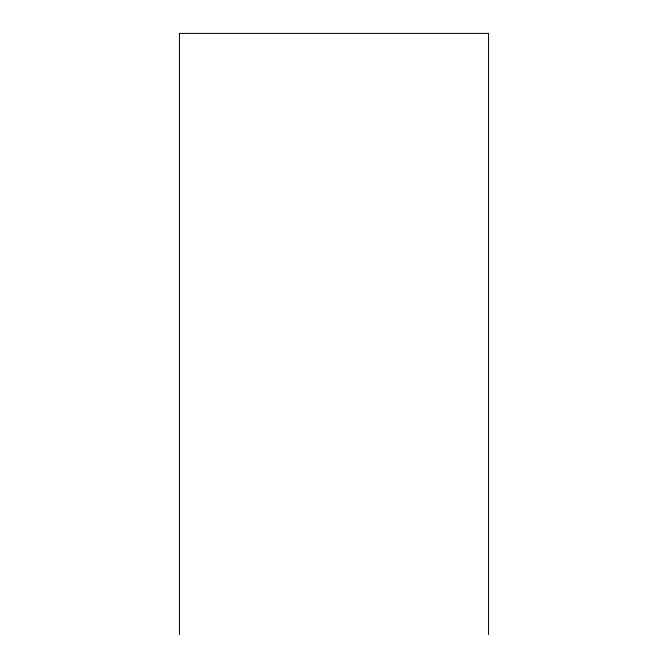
<?xml version="1.0" encoding="UTF-8"?>
<svg xmlns="http://www.w3.org/2000/svg" width="668" height="668" viewBox="0 0 668 668"><rect width="100%" height="100%" fill="white"/><g stroke="black" fill="none" stroke-linecap="round" stroke-linejoin="round"><path stroke-width="1" d="M488.558 634.6L488.558 33.4L179.441 33.4L179.441 634.6"/></g></svg>
